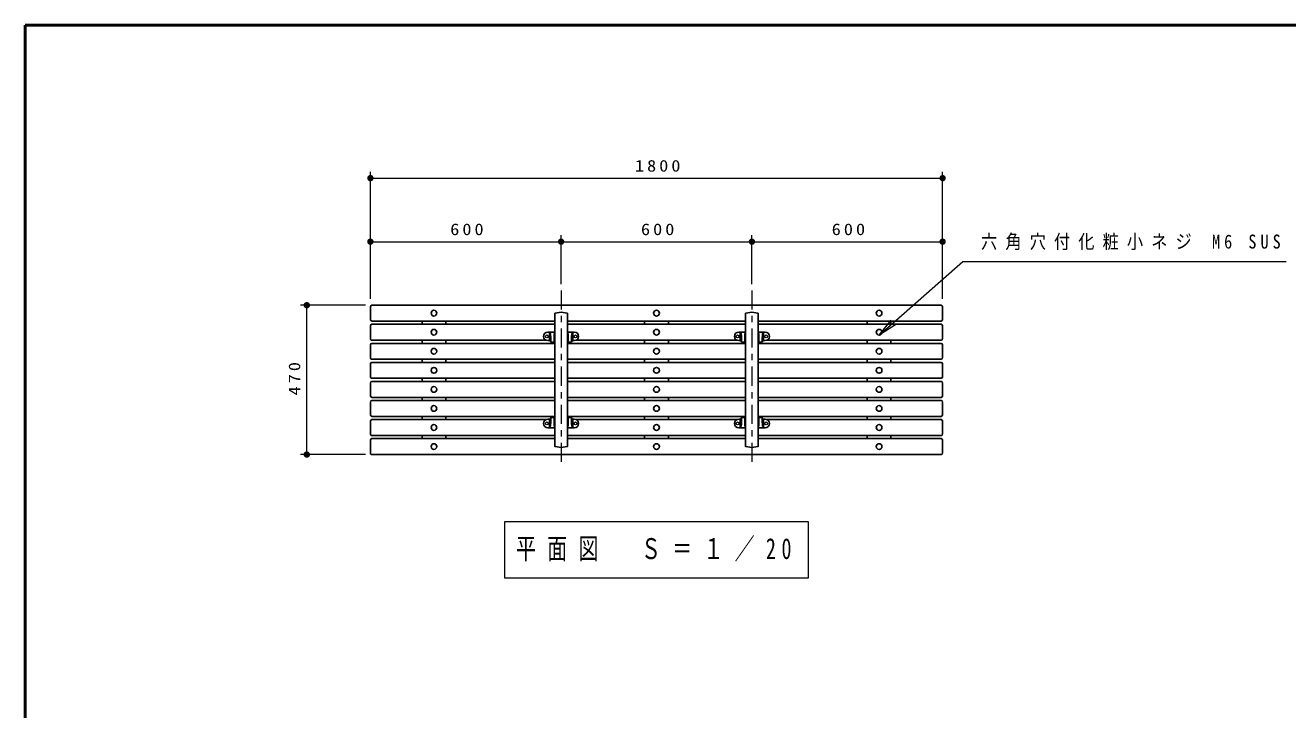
# Model space of a CAD drawing. Units: millimetres on the paper, scale 1:20. Extents: x -365 to 0, y 0 to 257.
# Drawn here: x -365 to -166.4, y 149.3 to 257 of the extents above; entities that cross this region are included whole.
import ezdxf

# ---------------------------------------------------------------- set-up
doc = ezdxf.new("R2010")
doc.units = ezdxf.units.MM
doc.linetypes.add('USER2', pattern=[6, 3, -1, 1, -1])
doc.layers.add('LY_1', color=7, linetype='Continuous', lineweight=25)
doc.layers.add('LY_2', color=7, linetype='Continuous', lineweight=13)
doc.styles.add('ＭＳ ゴシック', font='')
doc.styles.get('ＭＳ ゴシック').set_extended_font_data('MS Gothic')

# ---------------------------------------------------------------- blocks, each defined once
blk = doc.blocks.new('filled_dot')
at = {"color": 0, "linetype": 'Continuous', "lineweight": -2, "const_width": 1.25}
blk.add_lwpolyline([(-0.625, 0, 1), (0.625, 0, 1)], format="xyb", close=True, dxfattribs=at)

msp = doc.modelspace()

# ---------------------------------------------------------------- linework, layer by layer
at = {"layer": 'LY_1', "lineweight": 13}
for p, q in [((-310.717, 213.936), (-310.717, 233.936)), ((-310.717, 232.936), (-220.717, 232.936)), ((-220.717, 213.936), (-220.717, 233.936)), ((-310.717, 213.936), (-310.717, 223.936)), ((-310.717, 222.936), (-280.717, 222.936)), ((-280.717, 216.269), (-280.717, 223.936)), ((-280.717, 216.269), (-280.717, 223.936)), ((-280.717, 222.936), (-250.717, 222.936)), ((-250.717, 216.269), (-250.717, 223.936)), ((-250.717, 216.269), (-250.717, 223.936)), ((-250.717, 222.936), (-220.717, 222.936)), ((-220.717, 213.936), (-220.717, 223.936)), ((-311.467, 212.936), (-321.717, 212.936)), ((-320.717, 189.436), (-320.717, 212.936)), ((-230.717, 208.236), (-228.794, 210.592)), ((-230.717, 208.236), (-228.464, 210.217)), ((-228.134, 209.841), (-230.717, 208.236)), ((-311.467, 189.436), (-321.717, 189.436)), ((-289.617, 178.836), (-289.617, 170.036)), ((-241.817, 178.836), (-289.617, 178.836)), ((-241.817, 170.036), (-241.817, 178.836)), ((-289.617, 170.036), (-241.817, 170.036))]:
    msp.add_line(p, q, dxfattribs=at)
at = {"layer": 'LY_1', "linetype": 'USER2', "lineweight": 13}
for p, q in [((-280.717, 215.269), (-280.717, 187.791)), ((-250.717, 215.269), (-250.717, 187.791))]:
    msp.add_line(p, q, dxfattribs=at)
at = {"layer": 'LY_1'}
for p, q in [((-310.717, 212.686), (-310.717, 210.686)), ((-310.467, 212.936), (-220.967, 212.936)), ((-220.717, 212.686), (-220.717, 210.686)), ((-281.717, 211.643), (-281.717, 190.729)), ((-280.717, 211.836), (-281.675, 211.693)), ((-280.717, 211.836), (-279.76, 211.693)), ((-279.717, 190.729), (-279.717, 211.643)), ((-251.717, 190.729), (-251.717, 211.643)), ((-250.717, 211.836), (-251.675, 211.693)), ((-250.717, 211.836), (-249.76, 211.693)), ((-249.717, 211.643), (-249.717, 190.729)), ((-310.717, 209.686), (-310.717, 207.686)), ((-310.467, 210.436), (-281.717, 210.436)), ((-310.467, 209.936), (-281.717, 209.936)), ((-302.592, 210.436), (-302.592, 209.936)), ((-298.842, 210.436), (-298.842, 209.936)), ((-281.717, 208.711), (-282.792, 208.711)), ((-282.549, 208.6), (-282.549, 207.463)), ((-281.717, 208.504), (-281.763, 208.504)), ((-279.717, 210.436), (-251.717, 210.436)), ((-279.717, 209.936), (-251.717, 209.936)), ((-278.642, 208.711), (-279.717, 208.711)), ((-279.672, 208.504), (-279.717, 208.504)), ((-278.886, 208.6), (-278.886, 207.463)), ((-267.592, 210.436), (-267.592, 209.936)), ((-263.842, 210.436), (-263.842, 209.936)), ((-252.792, 208.711), (-251.717, 208.711)), ((-252.549, 208.6), (-252.549, 207.463)), ((-251.763, 208.504), (-251.717, 208.504)), ((-249.717, 210.436), (-220.967, 210.436)), ((-249.717, 209.936), (-220.967, 209.936)), ((-249.717, 208.711), (-248.642, 208.711)), ((-249.717, 208.504), (-249.672, 208.504)), ((-248.886, 208.6), (-248.886, 207.463)), ((-232.592, 210.436), (-232.592, 209.936)), ((-228.842, 210.436), (-228.842, 209.936)), ((-220.717, 209.686), (-220.717, 207.686)), ((-310.717, 206.686), (-310.717, 204.686)), ((-310.467, 207.436), (-283.102, 207.436)), ((-310.467, 206.936), (-281.717, 206.936)), ((-302.592, 207.436), (-302.592, 206.936)), ((-298.842, 207.436), (-298.842, 206.936)), ((-282.792, 207.361), (-282.478, 207.361)), ((-282.456, 207.348), (-282.359, 207.165)), ((-282.353, 207.686), (-282.353, 207.269)), ((-281.913, 207.111), (-282.27, 207.111)), ((-281.813, 207.211), (-281.813, 208.454)), ((-281.813, 207.436), (-281.717, 207.436)), ((-281.763, 208.069), (-281.717, 208.069)), ((-279.717, 208.069), (-279.672, 208.069)), ((-279.717, 207.436), (-279.622, 207.436)), ((-279.717, 206.936), (-251.717, 206.936)), ((-279.622, 207.211), (-279.622, 208.454)), ((-279.522, 207.111), (-279.165, 207.111)), ((-279.082, 207.686), (-279.082, 207.269)), ((-278.979, 207.348), (-279.076, 207.165)), ((-278.642, 207.361), (-278.957, 207.361)), ((-278.333, 207.436), (-253.102, 207.436)), ((-267.592, 207.436), (-267.592, 206.936)), ((-263.842, 207.436), (-263.842, 206.936)), ((-252.792, 207.361), (-252.478, 207.361)), ((-252.456, 207.348), (-252.359, 207.165)), ((-252.353, 207.686), (-252.353, 207.269)), ((-251.913, 207.111), (-252.27, 207.111)), ((-251.813, 207.211), (-251.813, 208.454)), ((-251.813, 207.436), (-251.717, 207.436)), ((-251.717, 208.069), (-251.763, 208.069)), ((-249.672, 208.069), (-249.717, 208.069)), ((-249.717, 207.436), (-249.622, 207.436)), ((-249.717, 206.936), (-220.967, 206.936)), ((-249.622, 207.211), (-249.622, 208.454)), ((-249.522, 207.111), (-249.165, 207.111)), ((-249.082, 207.686), (-249.082, 207.269)), ((-248.979, 207.348), (-249.076, 207.165)), ((-248.642, 207.361), (-248.957, 207.361)), ((-248.333, 207.436), (-220.967, 207.436)), ((-232.592, 207.436), (-232.592, 206.936)), ((-228.842, 207.436), (-228.842, 206.936)), ((-220.717, 206.686), (-220.717, 204.686)), ((-310.717, 203.686), (-310.717, 201.686)), ((-310.467, 204.436), (-281.717, 204.436)), ((-310.467, 203.936), (-281.717, 203.936)), ((-302.592, 204.436), (-302.592, 203.936)), ((-298.842, 204.436), (-298.842, 203.936)), ((-279.717, 204.436), (-251.717, 204.436)), ((-279.717, 203.936), (-251.717, 203.936)), ((-267.592, 204.436), (-267.592, 203.936)), ((-263.842, 204.436), (-263.842, 203.936)), ((-249.717, 204.436), (-220.967, 204.436)), ((-249.717, 203.936), (-220.967, 203.936)), ((-232.592, 204.436), (-232.592, 203.936)), ((-228.842, 204.436), (-228.842, 203.936)), ((-220.717, 203.686), (-220.717, 201.686)), ((-310.717, 200.686), (-310.717, 198.686)), ((-310.467, 201.436), (-281.717, 201.436)), ((-310.467, 200.936), (-281.717, 200.936)), ((-302.592, 201.436), (-302.592, 200.936)), ((-298.842, 201.436), (-298.842, 200.936)), ((-279.717, 201.436), (-251.717, 201.436)), ((-279.717, 200.936), (-251.717, 200.936)), ((-267.592, 201.436), (-267.592, 200.936)), ((-263.842, 201.436), (-263.842, 200.936)), ((-249.717, 201.436), (-220.967, 201.436)), ((-249.717, 200.936), (-220.967, 200.936)), ((-232.592, 201.436), (-232.592, 200.936)), ((-228.842, 201.436), (-228.842, 200.936)), ((-220.717, 200.686), (-220.717, 198.686)), ((-310.717, 197.686), (-310.717, 195.686)), ((-310.467, 198.436), (-281.717, 198.436)), ((-310.467, 197.936), (-281.717, 197.936)), ((-302.592, 198.436), (-302.592, 197.936)), ((-298.842, 198.436), (-298.842, 197.936)), ((-279.717, 198.436), (-251.717, 198.436)), ((-279.717, 197.936), (-251.717, 197.936)), ((-267.592, 198.436), (-267.592, 197.936)), ((-263.842, 198.436), (-263.842, 197.936)), ((-249.717, 198.436), (-220.967, 198.436)), ((-249.717, 197.936), (-220.967, 197.936)), ((-232.592, 198.436), (-232.592, 197.936)), ((-228.842, 198.436), (-228.842, 197.936)), ((-220.717, 197.686), (-220.717, 195.686)), ((-310.717, 194.686), (-310.717, 192.686)), ((-310.467, 195.436), (-281.717, 195.436)), ((-310.467, 194.936), (-283.102, 194.936)), ((-302.592, 195.436), (-302.592, 194.936)), ((-298.842, 195.436), (-298.842, 194.936)), ((-282.792, 195.011), (-282.478, 195.011)), ((-282.549, 193.773), (-282.549, 194.91)), ((-282.456, 195.025), (-282.359, 195.208)), ((-282.353, 194.686), (-282.353, 195.104)), ((-281.913, 195.261), (-282.27, 195.261)), ((-281.813, 195.161), (-281.813, 193.919)), ((-281.813, 194.936), (-281.717, 194.936)), ((-279.717, 195.436), (-251.717, 195.436)), ((-279.717, 194.936), (-279.622, 194.936)), ((-279.622, 195.161), (-279.622, 193.919)), ((-279.522, 195.261), (-279.165, 195.261)), ((-279.082, 194.686), (-279.082, 195.104)), ((-278.979, 195.025), (-279.076, 195.208)), ((-278.642, 195.011), (-278.957, 195.011)), ((-278.886, 193.773), (-278.886, 194.91)), ((-278.333, 194.936), (-253.102, 194.936)), ((-267.592, 195.436), (-267.592, 194.936)), ((-263.842, 195.436), (-263.842, 194.936)), ((-252.792, 195.011), (-252.478, 195.011)), ((-252.549, 193.773), (-252.549, 194.91)), ((-252.456, 195.025), (-252.359, 195.208)), ((-252.353, 194.686), (-252.353, 195.104)), ((-251.913, 195.261), (-252.27, 195.261)), ((-251.813, 195.161), (-251.813, 193.919)), ((-251.813, 194.936), (-251.717, 194.936)), ((-249.717, 195.436), (-220.967, 195.436)), ((-249.717, 194.936), (-249.622, 194.936)), ((-249.622, 195.161), (-249.622, 193.919)), ((-249.522, 195.261), (-249.165, 195.261)), ((-249.082, 194.686), (-249.082, 195.104)), ((-248.979, 195.025), (-249.076, 195.208)), ((-248.642, 195.011), (-248.957, 195.011)), ((-248.886, 193.773), (-248.886, 194.91)), ((-248.333, 194.936), (-220.967, 194.936)), ((-232.592, 195.436), (-232.592, 194.936)), ((-228.842, 195.436), (-228.842, 194.936)), ((-220.717, 194.686), (-220.717, 192.686)), ((-281.717, 193.661), (-282.792, 193.661)), ((-281.763, 194.304), (-281.717, 194.304)), ((-281.717, 193.869), (-281.763, 193.869)), ((-279.717, 194.304), (-279.672, 194.304)), ((-279.672, 193.869), (-279.717, 193.869)), ((-278.642, 193.661), (-279.717, 193.661)), ((-252.792, 193.661), (-251.717, 193.661)), ((-251.717, 194.304), (-251.763, 194.304)), ((-251.763, 193.869), (-251.717, 193.869)), ((-249.672, 194.304), (-249.717, 194.304)), ((-249.717, 193.869), (-249.672, 193.869)), ((-249.717, 193.661), (-248.642, 193.661)), ((-310.717, 191.686), (-310.717, 189.686)), ((-310.467, 192.436), (-281.717, 192.436)), ((-310.467, 191.936), (-281.717, 191.936)), ((-302.592, 192.436), (-302.592, 191.936)), ((-298.842, 192.436), (-298.842, 191.936)), ((-280.717, 190.536), (-281.675, 190.68)), ((-280.717, 190.536), (-279.76, 190.68)), ((-279.717, 192.436), (-251.717, 192.436)), ((-279.717, 191.936), (-251.717, 191.936)), ((-267.592, 192.436), (-267.592, 191.936)), ((-263.842, 192.436), (-263.842, 191.936)), ((-250.717, 190.536), (-251.675, 190.68)), ((-250.717, 190.536), (-249.76, 190.68)), ((-249.717, 192.436), (-220.967, 192.436)), ((-249.717, 191.936), (-220.967, 191.936)), ((-232.592, 192.436), (-232.592, 191.936)), ((-228.842, 192.436), (-228.842, 191.936)), ((-220.717, 191.686), (-220.717, 189.686)), ((-310.467, 189.436), (-220.967, 189.436))]:
    msp.add_line(p, q, dxfattribs=at)
at = {"layer": 'LY_1', "lineweight": 13}
msp.add_lwpolyline([(-230.717, 208.236), (-217.529, 219.826), (-166.682, 219.826)], dxfattribs=at)
at = {"layer": 'LY_1'}
for points in [[(-282.549, 208.6), (-282.512, 208.581), (-282.477, 208.558), (-282.447, 208.532), (-282.422, 208.499), (-282.404, 208.462), (-282.392, 208.42), (-282.384, 208.371), (-282.379, 208.315), (-282.374, 208.247), (-282.369, 208.171), (-282.366, 208.09), (-282.363, 208.009), (-282.36, 207.929), (-282.358, 207.853), (-282.357, 207.785), (-282.355, 207.726), (-282.354, 207.681), (-282.354, 207.651), (-282.353, 207.64), (-282.353, 207.651), (-282.353, 207.686)], [(-278.886, 208.6), (-278.923, 208.581), (-278.958, 208.558), (-278.988, 208.532), (-279.013, 208.499), (-279.031, 208.462), (-279.043, 208.42), (-279.051, 208.371), (-279.056, 208.315), (-279.061, 208.247), (-279.065, 208.171), (-279.069, 208.09), (-279.072, 208.009), (-279.075, 207.929), (-279.077, 207.853), (-279.078, 207.785), (-279.079, 207.726), (-279.08, 207.681), (-279.081, 207.651), (-279.081, 207.64), (-279.082, 207.651), (-279.082, 207.686)], [(-252.549, 208.6), (-252.512, 208.581), (-252.477, 208.558), (-252.447, 208.532), (-252.422, 208.499), (-252.404, 208.462), (-252.392, 208.42), (-252.384, 208.371), (-252.379, 208.315), (-252.374, 208.247), (-252.369, 208.171), (-252.366, 208.09), (-252.363, 208.009), (-252.36, 207.929), (-252.358, 207.853), (-252.357, 207.785), (-252.355, 207.726), (-252.354, 207.681), (-252.354, 207.651), (-252.353, 207.64), (-252.353, 207.651), (-252.353, 207.686)], [(-248.886, 208.6), (-248.923, 208.581), (-248.958, 208.558), (-248.988, 208.532), (-249.013, 208.499), (-249.031, 208.462), (-249.043, 208.42), (-249.051, 208.371), (-249.056, 208.315), (-249.061, 208.247), (-249.065, 208.171), (-249.069, 208.09), (-249.072, 208.009), (-249.075, 207.929), (-249.077, 207.853), (-249.078, 207.785), (-249.079, 207.726), (-249.08, 207.681), (-249.081, 207.651), (-249.081, 207.64), (-249.082, 207.651), (-249.082, 207.686)], [(-282.549, 193.773), (-282.512, 193.791), (-282.477, 193.815), (-282.447, 193.841), (-282.422, 193.874), (-282.404, 193.911), (-282.392, 193.953), (-282.384, 194.001), (-282.379, 194.057), (-282.374, 194.126), (-282.369, 194.202), (-282.366, 194.282), (-282.363, 194.364), (-282.36, 194.444), (-282.358, 194.52), (-282.357, 194.588), (-282.355, 194.647), (-282.354, 194.692), (-282.354, 194.722), (-282.353, 194.732), (-282.353, 194.722), (-282.353, 194.686)], [(-278.886, 193.773), (-278.923, 193.791), (-278.958, 193.815), (-278.988, 193.841), (-279.013, 193.874), (-279.031, 193.911), (-279.043, 193.953), (-279.051, 194.001), (-279.056, 194.057), (-279.061, 194.126), (-279.065, 194.202), (-279.069, 194.282), (-279.072, 194.364), (-279.075, 194.444), (-279.077, 194.52), (-279.078, 194.588), (-279.079, 194.647), (-279.08, 194.692), (-279.081, 194.722), (-279.081, 194.732), (-279.082, 194.722), (-279.082, 194.686)], [(-252.549, 193.773), (-252.512, 193.791), (-252.477, 193.815), (-252.447, 193.841), (-252.422, 193.874), (-252.404, 193.911), (-252.392, 193.953), (-252.384, 194.001), (-252.379, 194.057), (-252.374, 194.126), (-252.369, 194.202), (-252.366, 194.282), (-252.363, 194.364), (-252.36, 194.444), (-252.358, 194.52), (-252.357, 194.588), (-252.355, 194.647), (-252.354, 194.692), (-252.354, 194.722), (-252.353, 194.732), (-252.353, 194.722), (-252.353, 194.686)], [(-248.886, 193.773), (-248.923, 193.791), (-248.958, 193.815), (-248.988, 193.841), (-249.013, 193.874), (-249.031, 193.911), (-249.043, 193.953), (-249.051, 194.001), (-249.056, 194.057), (-249.061, 194.126), (-249.065, 194.202), (-249.069, 194.282), (-249.072, 194.364), (-249.075, 194.444), (-249.077, 194.52), (-249.078, 194.588), (-249.079, 194.647), (-249.08, 194.692), (-249.081, 194.722), (-249.081, 194.732), (-249.082, 194.722), (-249.082, 194.686)]]:
    msp.add_lwpolyline(points, dxfattribs=at)
for centre in [(-300.717, 211.686), (-265.717, 211.686), (-230.717, 211.686), (-300.717, 208.686), (-265.717, 208.686), (-230.717, 208.686), (-300.717, 205.686), (-265.717, 205.686), (-230.717, 205.686), (-300.717, 202.686), (-265.717, 202.686), (-230.717, 202.686), (-300.717, 199.686), (-265.717, 199.686), (-230.717, 199.686), (-300.717, 196.686), (-265.717, 196.686), (-230.717, 196.686), (-300.717, 193.686), (-265.717, 193.686), (-230.717, 193.686), (-300.717, 190.686), (-265.717, 190.686), (-230.717, 190.686)]:
    msp.add_circle(centre, 0.45, dxfattribs=at)
at = {"layer": 'LY_1', "lineweight": 13}
for centre in [(-282.967, 208.036), (-278.467, 208.036), (-252.967, 208.036), (-248.467, 208.036), (-282.967, 194.336), (-278.467, 194.336), (-252.967, 194.336), (-248.467, 194.336)]:
    msp.add_circle(centre, 0.225, dxfattribs=at)
at = {"layer": 'LY_1'}
for centre, radius, start, end in [((-310.467, 212.686), 0.25, 89.99998, 179.99996), ((-220.967, 212.686), 0.25, 0, 89.99998), ((-310.467, 210.686), 0.25, 179.99998, 270.00003), ((-281.667, 211.643), 0.05, 98.53077, 180), ((-279.767, 211.643), 0.05, 0, 81.46923), ((-251.667, 211.643), 0.05, 98.53077, 180), ((-249.767, 211.643), 0.05, 0, 81.46923), ((-220.967, 210.686), 0.25, 270.00002, 0), ((-310.467, 209.686), 0.25, 89.99998, 179.99996), ((-282.792, 208.036), 0.675, 90, 270), ((-281.763, 208.454), 0.05, 90, 180.00001), ((-279.672, 208.454), 0.05, 360, 90), ((-278.642, 208.036), 0.675, 270, 90), ((-252.792, 208.036), 0.675, 90, 270), ((-251.763, 208.454), 0.05, 90, 180), ((-249.672, 208.454), 0.05, 359.99999, 90), ((-248.642, 208.036), 0.675, 270, 90), ((-220.967, 209.686), 0.25, 0, 89.99998), ((-310.467, 207.686), 0.25, 179.99998, 270.00003), ((-310.467, 206.686), 0.25, 89.99998, 179.99996), ((-282.478, 207.336), 0.025, 27.86749, 90), ((-282.27, 207.211), 0.1, 207.86749, 270), ((-281.913, 207.211), 0.1, 270, 0), ((-281.763, 208.019), 0.05, 90, 180), ((-279.672, 208.019), 0.05, 0, 90), ((-279.522, 207.211), 0.1, 180, 270), ((-279.165, 207.211), 0.1, 270, 332.13251), ((-278.957, 207.336), 0.025, 90, 152.13251), ((-252.478, 207.336), 0.025, 27.86749, 90), ((-252.27, 207.211), 0.1, 207.86749, 270), ((-251.913, 207.211), 0.1, 270, 0), ((-251.763, 208.019), 0.05, 90, 180), ((-249.672, 208.019), 0.05, 0, 90), ((-249.522, 207.211), 0.1, 180, 270), ((-249.165, 207.211), 0.1, 270, 332.13251), ((-248.957, 207.336), 0.025, 90, 152.13251), ((-220.967, 207.686), 0.25, 270.00002, 0), ((-220.967, 206.686), 0.25, 0, 89.99998), ((-310.467, 204.686), 0.25, 179.99998, 270.00003), ((-220.967, 204.686), 0.25, 270.00002, 0), ((-310.467, 203.686), 0.25, 89.99998, 179.99996), ((-220.967, 203.686), 0.25, 0, 89.99998), ((-310.467, 201.686), 0.25, 179.99998, 270.00003), ((-310.467, 200.686), 0.25, 89.99998, 179.99996), ((-220.967, 201.686), 0.25, 270.00002, 0), ((-220.967, 200.686), 0.25, 0, 89.99998), ((-310.467, 198.686), 0.25, 179.99998, 270.00003), ((-220.967, 198.686), 0.25, 270.00002, 0), ((-310.467, 197.686), 0.25, 89.99998, 179.99996), ((-220.967, 197.686), 0.25, 0, 89.99998), ((-310.467, 195.686), 0.25, 179.99998, 270.00003), ((-310.467, 194.686), 0.25, 89.99998, 179.99996), ((-282.792, 194.336), 0.675, 90, 270), ((-282.478, 195.036), 0.025, 270, 332.13251), ((-282.27, 195.161), 0.1, 90, 152.13251), ((-281.913, 195.161), 0.1, 0, 90), ((-279.522, 195.161), 0.1, 90, 180), ((-279.165, 195.161), 0.1, 27.86749, 90), ((-278.957, 195.036), 0.025, 207.86749, 270), ((-278.642, 194.336), 0.675, 270, 90), ((-252.792, 194.336), 0.675, 90, 270), ((-252.478, 195.036), 0.025, 270, 332.13251), ((-252.27, 195.161), 0.1, 90, 152.13251), ((-251.913, 195.161), 0.1, 0, 90), ((-249.522, 195.161), 0.1, 90, 180), ((-249.165, 195.161), 0.1, 27.86749, 90), ((-248.957, 195.036), 0.025, 207.86749, 270), ((-248.642, 194.336), 0.675, 270, 90), ((-220.967, 195.686), 0.25, 270.00002, 0), ((-220.967, 194.686), 0.25, 0, 89.99998), ((-310.467, 192.686), 0.25, 179.99998, 270.00003), ((-281.763, 194.354), 0.05, 180, 270), ((-281.763, 193.919), 0.05, 179.99999, 270), ((-279.672, 194.354), 0.05, 270, 0), ((-279.672, 193.919), 0.05, 270, 0), ((-251.763, 194.354), 0.05, 180, 270), ((-251.763, 193.919), 0.05, 180, 270), ((-249.672, 194.354), 0.05, 270, 0), ((-249.672, 193.919), 0.05, 270, 0.00001), ((-220.967, 192.686), 0.25, 270.00002, 0), ((-310.467, 191.686), 0.25, 89.99998, 179.99996), ((-281.667, 190.729), 0.05, 180, 261.46923), ((-279.767, 190.729), 0.05, 278.53077, 0), ((-251.667, 190.729), 0.05, 180, 261.46923), ((-249.767, 190.729), 0.05, 278.53077, 0), ((-220.967, 191.686), 0.25, 0, 89.99998), ((-310.467, 189.686), 0.25, 179.99998, 270.00003), ((-220.967, 189.686), 0.25, 270.00002, 0)]:
    msp.add_arc(centre, radius, start, end, dxfattribs=at)
at = {"layer": 'LY_2', "lineweight": 50}
for p, q in [((-365, 257), (-365, 0)), ((0, 257), (-365, 257))]:
    msp.add_line(p, q, dxfattribs=at)

# ---------------------------------------------------------------- block references
at = {"layer": 'LY_1', "lineweight": 13, "xscale": 0.4, "yscale": 0.4}
for p in [(-310.717, 232.936), (-310.717, 222.936), (-280.717, 222.936), (-250.717, 222.936)]:
    msp.add_blockref('filled_dot', p, dxfattribs=at)
for p, rotation in [((-220.717, 232.936), 180), ((-280.717, 222.936), 180), ((-250.717, 222.936), 180), ((-220.717, 222.936), 180), ((-320.717, 212.936), 270), ((-320.717, 189.436), 90)]:
    msp.add_blockref('filled_dot', p, dxfattribs=dict(at, rotation=rotation))

# ---------------------------------------------------------------- texts
at = {"layer": 'LY_1', "style": 'ＭＳ ゴシック'}
for s, insert, char_height, attachment_point in [('\\T1.33;\\W1.15;1800', (-265.296, 233.936), 1.833, 8), ('\\T1.33;\\W1.15;600', (-295.301, 223.936), 1.833, 8), ('\\T1.33;\\W1.15;600', (-265.301, 223.936), 1.833, 8), ('\\T1.33;\\W1.15;600', (-235.301, 223.936), 1.833, 8), ('\\T1.5;\\W0.85;六角穴付化粧小ネジ\\~M6\\~SUS', (-214.682, 222.826), 2.199, 4), ('\\T1.56;\\W0.7;平面図\u3000Ｓ＝１／20', (-265.717, 174.436), 3.299, 5)]:
    msp.add_mtext(s, dxfattribs=dict(at, insert=insert, char_height=char_height, attachment_point=attachment_point))
at = {"layer": 'LY_1', "insert": (-321.717, 201.602), "char_height": 1.833, "attachment_point": 8, "rotation": 90, "style": 'ＭＳ ゴシック'}
msp.add_mtext('\\T1.33;\\W1.15;470', dxfattribs=at)

doc.saveas('drawing.dxf')
